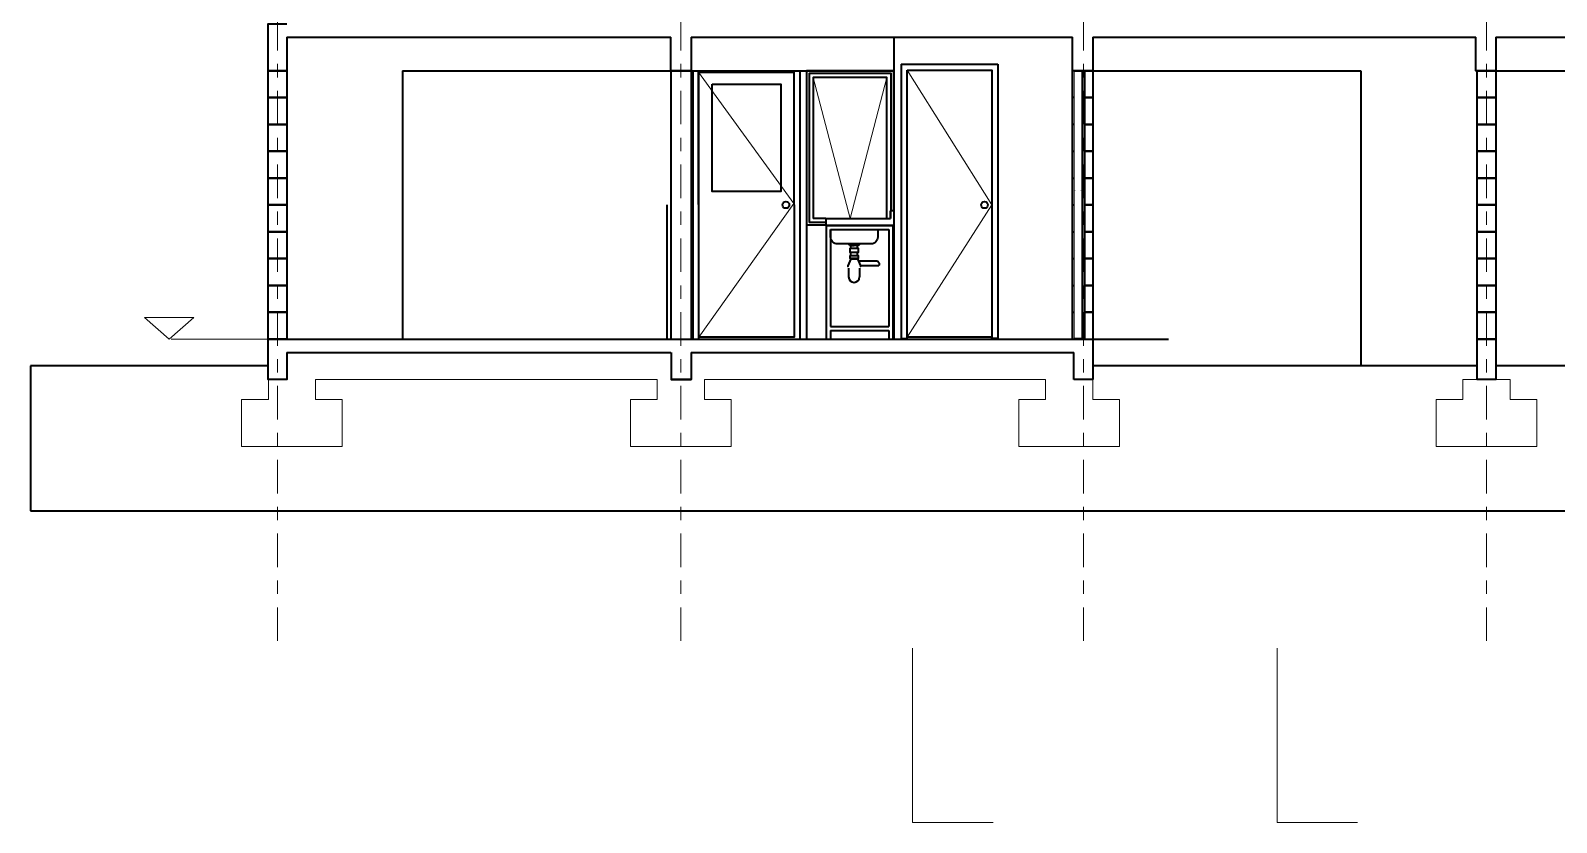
# Model space of a CAD drawing. Header units: metres. Extents: x -74.1 to 15, y -108.3 to -10.
# Drawn here: x -35.19 to -23.82, y -40.45 to -34.55 of the extents above; entities that cross this region are included whole.
import ezdxf

# ---------------------------------------------------------------- set-up
doc = ezdxf.new("R2010")
doc.units = ezdxf.units.M
doc.header["$LTSCALE"] = 5
doc.header["$MEASUREMENT"] = 0
doc.linetypes.add('CENTER', pattern=[2, 1.25, -0.25, 0.25, -0.25])
for name, color, linetype, lineweight in [('A-ANNO-SYMB', 3, 'Continuous', 18), ('A-ELEV-MBE1', 7, 'Continuous', 35), ('A-SECT-MCUT', 7, 'Continuous', 35)]:
    doc.layers.add(name, color=color, linetype=linetype, lineweight=lineweight)

msp = doc.modelspace()

# ---------------------------------------------------------------- linework, layer by layer
at = {"layer": 'A-ANNO-SYMB', "ltscale": 0.003}
for p, q in [((-28.656, -34.847), (-28.026, -35.851)), ((-29.081, -35.952), (-29.356, -34.901)), ((-29.081, -35.952), (-28.806, -34.901)), ((-28.026, -35.851), (-28.656, -36.837)), ((-33.415, -37.151), (-33.415, -37.301)), ((-33.063, -37.151), (-30.517, -37.151)), ((-33.063, -37.151), (-33.063, -37.301)), ((-30.517, -37.151), (-30.517, -37.301)), ((-30.165, -37.151), (-27.625, -37.151)), ((-30.165, -37.151), (-30.165, -37.301)), ((-27.625, -37.151), (-27.625, -37.301)), ((-27.273, -37.151), (-27.273, -37.301)), ((-24.516, -37.151), (-24.516, -37.301)), ((-24.41, -37.151), (-24.516, -37.151)), ((-24.164, -37.151), (-24.27, -37.151)), ((-24.164, -37.151), (-24.164, -37.301)), ((-33.614, -37.301), (-33.614, -37.651)), ((-33.415, -37.301), (-33.614, -37.301)), ((-32.864, -37.301), (-33.063, -37.301)), ((-32.864, -37.301), (-32.864, -37.651)), ((-30.716, -37.301), (-30.716, -37.651)), ((-30.517, -37.301), (-30.716, -37.301)), ((-29.966, -37.301), (-30.165, -37.301)), ((-29.966, -37.301), (-29.966, -37.651)), ((-27.824, -37.301), (-27.824, -37.651)), ((-27.625, -37.301), (-27.824, -37.301)), ((-27.074, -37.301), (-27.273, -37.301)), ((-27.074, -37.301), (-27.074, -37.651)), ((-24.715, -37.301), (-24.715, -37.651)), ((-24.516, -37.301), (-24.715, -37.301)), ((-23.965, -37.301), (-24.164, -37.301)), ((-23.965, -37.301), (-23.965, -37.651)), ((-32.864, -37.651), (-33.614, -37.651)), ((-29.966, -37.651), (-30.716, -37.651)), ((-27.074, -37.651), (-27.824, -37.651)), ((-23.965, -37.651), (-24.715, -37.651))]:
    msp.add_line(p, q, dxfattribs=at)
at = {"layer": 'A-ANNO-SYMB'}
for p, q in [((-27.355, -34.856), (-27.412, -34.856)), ((-27.412, -34.856), (-27.412, -36.844)), ((-27.355, -34.856), (-27.355, -36.844)), ((-33.416, -36.851), (-34.139, -36.851)), ((-27.355, -36.844), (-27.412, -36.844))]:
    msp.add_line(p, q, dxfattribs=at)
at = {"layer": 'A-ANNO-SYMB', "ltscale": 0.2}
for p, q in [((-28.615, -40.453), (-28.615, -39.153)), ((-25.9, -40.453), (-25.9, -39.153)), ((-28.615, -40.453), (-28.015, -40.453)), ((-25.9, -40.453), (-25.3, -40.453))]:
    msp.add_line(p, q, dxfattribs=at)
at = {"layer": 'A-ANNO-SYMB', "linetype": 'CENTER', "ltscale": 0.04}
for points in [[(-33.346, -39.1), (-33.346, -28.552)], [(-30.341, -39.1), (-30.341, -28.552)], [(-27.341, -39.1), (-27.341, -28.552)], [(-24.341, -39.1), (-24.341, -28.552)]]:
    msp.add_lwpolyline(points, dxfattribs=at)
at = {"layer": 'A-ANNO-SYMB', "ltscale": 0.003}
msp.add_lwpolyline([(-30.211, -34.862), (-29.501, -35.841), (-30.208, -36.837)], dxfattribs=at)
at = {"layer": 'A-ANNO-SYMB'}
msp.add_lwpolyline([(-34.153, -36.851), (-34.337, -36.689), (-33.969, -36.689)], close=True, dxfattribs=at)
at = {"layer": 'A-ELEV-MBE1'}
for p, q in [((-28.756, -34.601), (-28.756, -36.851)), ((-32.416, -34.851), (-32.416, -36.851)), ((-32.416, -34.851), (-28.756, -34.851)), ((-30.417, -34.851), (-30.416, -36.851)), ((-30.266, -34.851), (-30.266, -36.851)), ((-30.253, -34.851), (-30.253, -36.851)), ((-30.211, -34.862), (-30.211, -34.851)), ((-30.211, -34.862), (-29.581, -34.862)), ((-30.208, -36.851), (-30.208, -34.866)), ((-29.501, -34.862), (-29.501, -34.851)), ((-29.456, -34.851), (-29.456, -36.851)), ((-29.406, -34.851), (-29.406, -36.851)), ((-28.701, -34.802), (-28.701, -36.847)), ((-28.701, -34.802), (-27.981, -34.802)), ((-28.656, -34.847), (-28.026, -34.847)), ((-27.981, -34.802), (-27.981, -36.847)), ((-27.423, -35.051), (-27.423, -34.851)), ((-27.413, -34.851), (-27.413, -34.851)), ((-27.413, -34.851), (-27.412, -34.851)), ((-27.412, -34.851), (-27.413, -34.851)), ((-27.273, -34.851), (-27.335, -34.851)), ((-27.335, -34.851), (-27.273, -34.851)), ((-27.273, -34.851), (-27.273, -35.051)), ((-27.273, -34.851), (-25.276, -34.851)), ((-25.276, -34.851), (-25.276, -37.051)), ((-24.27, -34.851), (-21.271, -34.851)), ((-27.423, -35.451), (-27.423, -35.051)), ((-27.423, -35.051), (-27.422, -35.051)), ((-27.423, -35.251), (-27.423, -35.051)), ((-27.412, -35.051), (-27.423, -35.051)), ((-27.273, -35.051), (-27.335, -35.051)), ((-27.335, -35.051), (-27.273, -35.051)), ((-27.273, -35.051), (-27.273, -35.251)), ((-27.423, -35.251), (-27.422, -35.251)), ((-27.412, -35.251), (-27.423, -35.251)), ((-27.273, -35.251), (-27.335, -35.251)), ((-27.335, -35.251), (-27.273, -35.251)), ((-27.273, -35.251), (-27.273, -35.451)), ((-27.423, -35.451), (-27.412, -35.451)), ((-27.423, -35.651), (-27.423, -35.451)), ((-27.422, -35.451), (-27.423, -35.451)), ((-27.273, -35.451), (-27.335, -35.451)), ((-27.335, -35.451), (-27.273, -35.451)), ((-27.273, -35.451), (-27.273, -35.651)), ((-27.423, -35.651), (-27.412, -35.651)), ((-27.423, -35.851), (-27.423, -35.651)), ((-27.422, -35.651), (-27.423, -35.651)), ((-27.273, -35.651), (-27.335, -35.651)), ((-27.335, -35.651), (-27.273, -35.651)), ((-27.273, -35.651), (-27.273, -35.851)), ((-30.443, -36.851), (-30.443, -35.851)), ((-28.781, -35.951), (-28.781, -35.895)), ((-28.781, -35.895), (-28.781, -35.951)), ((-28.756, -35.895), (-28.781, -35.895)), ((-27.423, -35.851), (-27.412, -35.851)), ((-27.423, -36.051), (-27.423, -35.851)), ((-27.422, -35.851), (-27.423, -35.851)), ((-27.273, -35.851), (-27.335, -35.851)), ((-27.335, -35.851), (-27.273, -35.851)), ((-27.273, -35.851), (-27.273, -36.051)), ((-29.261, -36.002), (-29.406, -36.002)), ((-29.261, -35.982), (-29.386, -35.982)), ((-29.261, -35.952), (-29.356, -35.952)), ((-29.261, -35.951), (-29.261, -36.001)), ((-29.261, -35.951), (-28.781, -35.951)), ((-29.261, -36.001), (-28.756, -36.001)), ((-29.258, -36.005), (-29.258, -36.851)), ((-29.258, -36.005), (-28.762, -36.005)), ((-29.228, -36.035), (-28.792, -36.035)), ((-29.228, -36.035), (-29.228, -36.757)), ((-29.19, -35.952), (-28.805, -35.952)), ((-28.792, -36.035), (-28.792, -36.757)), ((-28.762, -36.005), (-28.762, -36.851)), ((-27.423, -36.051), (-27.412, -36.051)), ((-27.423, -36.251), (-27.423, -36.051)), ((-27.422, -36.051), (-27.423, -36.051)), ((-27.273, -36.051), (-27.335, -36.051)), ((-27.335, -36.051), (-27.273, -36.051)), ((-27.273, -36.051), (-27.273, -36.251)), ((-29.076, -36.174), (-29.076, -36.154)), ((-29.076, -36.227), (-29.076, -36.204)), ((-29.076, -36.253), (-29.076, -36.251)), ((-29.076, -36.253), (-29.026, -36.253)), ((-29.026, -36.174), (-29.026, -36.154)), ((-29.026, -36.227), (-29.026, -36.204)), ((-29.026, -36.253), (-29.026, -36.251)), ((-27.423, -36.251), (-27.412, -36.251)), ((-27.423, -36.451), (-27.423, -36.251)), ((-27.422, -36.251), (-27.423, -36.251)), ((-27.273, -36.251), (-27.335, -36.251)), ((-27.335, -36.251), (-27.273, -36.251)), ((-27.273, -36.251), (-27.273, -36.451)), ((-29.092, -36.321), (-29.092, -36.387)), ((-29.019, -36.268), (-28.876, -36.268)), ((-29.01, -36.321), (-29.01, -36.387)), ((-29.004, -36.303), (-28.868, -36.303)), ((-27.423, -36.451), (-27.412, -36.451)), ((-27.423, -36.651), (-27.423, -36.451)), ((-27.422, -36.451), (-27.423, -36.451)), ((-27.273, -36.451), (-27.335, -36.451)), ((-27.335, -36.451), (-27.273, -36.451)), ((-27.273, -36.451), (-27.273, -36.651)), ((-27.423, -36.651), (-27.412, -36.651)), ((-27.423, -36.851), (-27.423, -36.651)), ((-27.422, -36.651), (-27.423, -36.651)), ((-27.273, -36.651), (-27.335, -36.651)), ((-27.335, -36.651), (-27.273, -36.651)), ((-27.273, -36.651), (-27.273, -36.851)), ((-29.228, -36.757), (-28.792, -36.757)), ((-29.228, -36.787), (-28.792, -36.787)), ((-29.228, -36.787), (-29.228, -36.851)), ((-28.792, -36.787), (-28.792, -36.851)), ((-28.701, -36.847), (-28.656, -36.847)), ((-28.701, -36.847), (-28.701, -36.851)), ((-28.656, -36.847), (-28.656, -36.837)), ((-28.026, -36.847), (-28.026, -36.837)), ((-27.981, -36.847), (-28.026, -36.847)), ((-27.981, -36.847), (-27.981, -36.851)), ((-27.273, -36.851), (-26.709, -36.851)), ((-33.416, -37.051), (-35.187, -37.051)), ((-35.187, -37.051), (-35.187, -38.13)), ((-24.41, -37.051), (-27.273, -37.051)), ((-21.411, -37.051), (-24.27, -37.051)), ((-35.187, -38.13), (-13.392, -38.13))]:
    msp.add_line(p, q, dxfattribs=at)
for points in [[(-30.266, -34.601), (-30.266, -34.851), (-30.416, -34.851), (-30.416, -34.601)], [(-28.756, -35.895), (-28.756, -34.851), (-29.406, -34.851), (-29.406, -36.002)], [(-28.776, -35.895), (-28.776, -34.871), (-29.386, -34.871), (-29.386, -35.982)], [(-27.353, -34.851), (-27.353, -36.851)], [(-27.335, -34.851), (-27.335, -36.851)], [(-28.806, -35.952), (-28.806, -34.901), (-29.356, -34.901), (-29.356, -35.952)], [(-29.226, -36.005), (-29.226, -36.001)], [(-28.875, -36.001), (-28.875, -36.005)], [(-29.083, -36.147), (-29.08, -36.154), (-29.051, -36.154)], [(-29.019, -36.147), (-29.022, -36.154), (-29.051, -36.154)], [(-29.076, -36.253), (-29.098, -36.305), (-29.098, -36.309), (-29.098, -36.309)], [(-29.026, -36.253), (-29.003, -36.305), (-29.003, -36.309), (-29.003, -36.309)]]:
    msp.add_lwpolyline(points, dxfattribs=at)
for points in [[(-30.211, -34.862), (-29.501, -34.862), (-29.498, -36.837), (-30.208, -36.837)], [(-28.656, -34.847), (-28.026, -34.847), (-28.026, -36.837), (-28.656, -36.837)], [(-30.108, -34.951), (-29.598, -34.951), (-29.598, -35.751), (-30.108, -35.751)], [(-29.088, -36.141), (-29.013, -36.141), (-29.013, -36.147), (-29.088, -36.147)], [(-29.081, -36.174), (-29.02, -36.174), (-29.02, -36.204), (-29.081, -36.204)], [(-29.081, -36.227), (-29.02, -36.227), (-29.02, -36.251), (-29.081, -36.251)]]:
    msp.add_lwpolyline(points, close=True, dxfattribs=at)
at = {"layer": 'A-ELEV-MBE1', "const_width": 0.0015}
for points in [[(-27.413, -34.882), (-27.413, -34.852), (-27.404, -34.852), (-27.401, -34.855), (-27.383, -34.855), (-27.366, -34.855), (-27.363, -34.852), (-27.354, -34.852), (-27.354, -34.882)], [(-27.413, -35.771), (-27.413, -35.741), (-27.404, -35.741), (-27.401, -35.744), (-27.383, -35.744), (-27.366, -35.744), (-27.363, -35.741), (-27.354, -35.741), (-27.354, -35.771)], [(-27.413, -36.82), (-27.413, -36.85), (-27.404, -36.85), (-27.401, -36.847), (-27.383, -36.847), (-27.366, -36.847), (-27.363, -36.85), (-27.354, -36.85), (-27.354, -36.82)]]:
    msp.add_lwpolyline(points, dxfattribs=at)
at = {"layer": 'A-ELEV-MBE1'}
msp.add_lwpolyline([(-28.875, -36.035), (-28.875, -36.091, -0.414214), (-28.925, -36.141), (-29.176, -36.141, -0.414214), (-29.226, -36.091), (-29.226, -36.035)], format="xyb", dxfattribs=at)
for centre in [(-29.559, -35.851), (-28.08, -35.851)]:
    msp.add_circle(centre, 0.025, dxfattribs=at)
msp.add_arc((-29.051, -36.387), 0.0409, 180, 0, dxfattribs=at)
msp.add_open_spline([(-28.876, -36.268), (-28.876, -36.275), (-28.858, -36.286), (-28.864, -36.298), (-28.868, -36.303)], degree=3, knots=[0.01199805, 0.01199805, 0.01199805, 0.01199805, 0.03527208, 0.0529338, 0.0529338, 0.0529338, 0.0529338], dxfattribs=at)
at = {"layer": 'A-SECT-MCUT'}
for p, q in [((-33.276, -34.601), (-30.416, -34.601)), ((-30.266, -34.601), (-27.423, -34.601)), ((-27.273, -34.601), (-24.42, -34.601)), ((-24.27, -34.601), (-21.421, -34.601)), ((-33.276, -36.851), (-30.415, -36.851)), ((-30.266, -36.851), (-27.413, -36.851)), ((-27.413, -36.851), (-27.273, -36.851)), ((-27.273, -36.851), (-27.273, -37.151)), ((-33.276, -36.951), (-30.416, -36.951)), ((-30.266, -36.951), (-27.413, -36.951)), ((-27.413, -37.151), (-27.413, -36.951)), ((-27.273, -37.151), (-27.413, -37.151))]:
    msp.add_line(p, q, dxfattribs=at)
for points in [[(-33.276, -34.601), (-33.276, -34.851), (-33.416, -34.851), (-33.416, -34.501), (-33.276, -34.501)], [(-30.266, -34.601), (-30.266, -34.851), (-30.416, -34.851), (-30.416, -34.601)], [(-27.273, -34.601), (-27.273, -34.851), (-27.423, -34.851), (-27.423, -34.601)], [(-24.27, -34.601), (-24.27, -34.851), (-24.42, -34.851), (-24.42, -34.601)], [(-33.276, -36.951), (-33.276, -37.151), (-33.416, -37.151), (-33.416, -36.851), (-33.276, -36.851)], [(-30.415, -36.851), (-30.266, -36.851)], [(-24.41, -37.151), (-24.41, -36.851), (-24.27, -36.851), (-24.27, -37.151)], [(-30.266, -36.951), (-30.266, -37.151), (-30.415, -37.151)], [(-30.415, -36.951), (-30.415, -37.151), (-30.266, -37.151)]]:
    msp.add_lwpolyline(points, dxfattribs=at)
for points in [[(-33.416, -34.851), (-33.276, -34.851), (-33.276, -35.051), (-33.416, -35.051)], [(-24.41, -34.851), (-24.27, -34.851), (-24.27, -35.051), (-24.41, -35.051)], [(-33.416, -35.051), (-33.276, -35.051), (-33.276, -35.251), (-33.416, -35.251)], [(-24.41, -35.051), (-24.27, -35.051), (-24.27, -35.251), (-24.41, -35.251)], [(-33.416, -35.251), (-33.276, -35.251), (-33.276, -35.451), (-33.416, -35.451)], [(-24.41, -35.251), (-24.27, -35.251), (-24.27, -35.451), (-24.41, -35.451)], [(-33.416, -35.451), (-33.276, -35.451), (-33.276, -35.651), (-33.416, -35.651)], [(-24.41, -35.451), (-24.27, -35.451), (-24.27, -35.651), (-24.41, -35.651)], [(-33.416, -35.651), (-33.276, -35.651), (-33.276, -35.851), (-33.416, -35.851)], [(-24.41, -35.651), (-24.27, -35.651), (-24.27, -35.851), (-24.41, -35.851)], [(-33.416, -35.851), (-33.276, -35.851), (-33.276, -36.051), (-33.416, -36.051)], [(-24.41, -35.851), (-24.27, -35.851), (-24.27, -36.051), (-24.41, -36.051)], [(-33.416, -36.051), (-33.276, -36.051), (-33.276, -36.251), (-33.416, -36.251)], [(-24.41, -36.051), (-24.27, -36.051), (-24.27, -36.251), (-24.41, -36.251)], [(-33.416, -36.251), (-33.276, -36.251), (-33.276, -36.451), (-33.416, -36.451)], [(-24.41, -36.251), (-24.27, -36.251), (-24.27, -36.451), (-24.41, -36.451)], [(-33.416, -36.451), (-33.276, -36.451), (-33.276, -36.651), (-33.416, -36.651)], [(-24.41, -36.451), (-24.27, -36.451), (-24.27, -36.651), (-24.41, -36.651)], [(-33.416, -36.651), (-33.276, -36.651), (-33.276, -36.851), (-33.416, -36.851)], [(-24.41, -36.651), (-24.27, -36.651), (-24.27, -36.851), (-24.41, -36.851)], [(-24.41, -36.851), (-24.27, -36.851), (-24.27, -37.151), (-24.41, -37.151)]]:
    msp.add_lwpolyline(points, close=True, dxfattribs=at)

doc.saveas('drawing.dxf')
